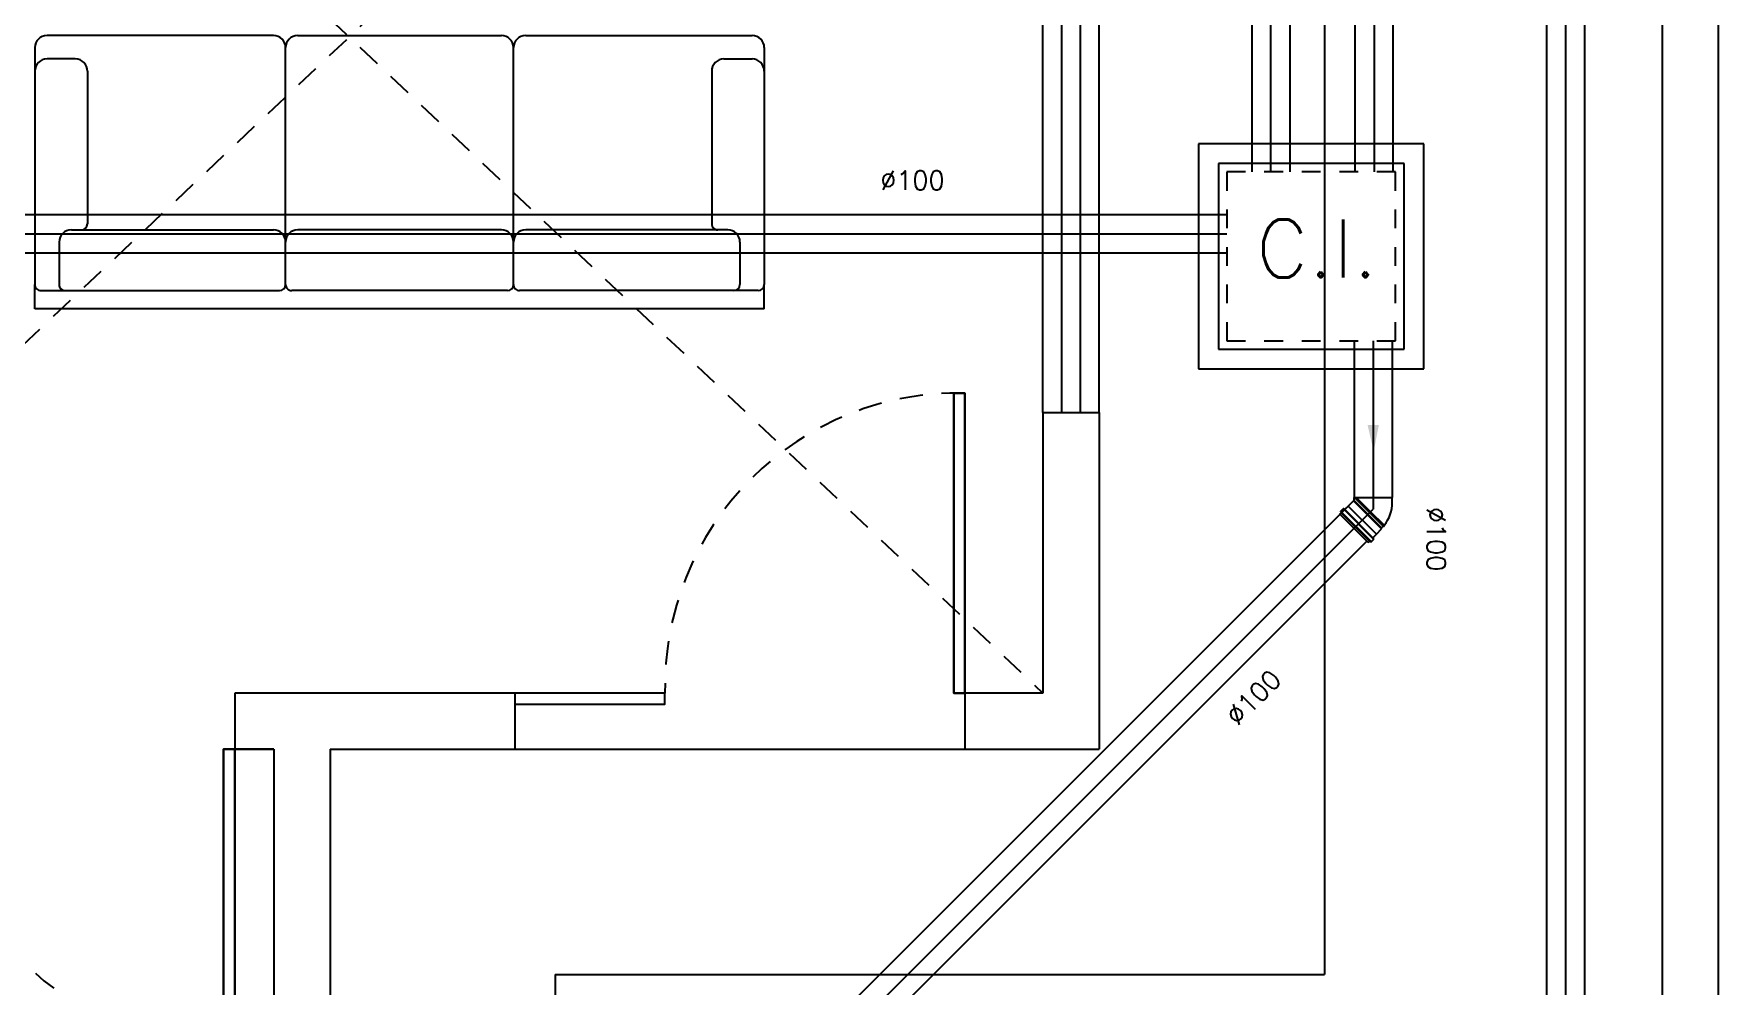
# Model space of a CAD drawing. Header units: millimetres. Extents: x 3923 to 4120, y 744 to 867.
# Drawn here: x 3975.81 to 3984.79, y 824.61 to 829.69 of the extents above; entities that cross this region are included whole.
import ezdxf
from ezdxf.enums import TextEntityAlignment as Align

# ---------------------------------------------------------------- set-up
doc = ezdxf.new("R2010")
doc.units = ezdxf.units.MM
doc.linetypes.add('HIDDEN', pattern=[0.375, 0.25, -0.125])
doc.linetypes.add('HIDDEN2', pattern=[0.1875, 0.125, -0.0625])
for name, color, linetype in [('-HIDRO', 8, 'Continuous'), ('HIDROGRAFIA', 4, 'Continuous'), ('Texto-Tubos', 7, 'Continuous'), ('TigreCad', 3, 'Continuous'), ('Tinterno', 9, 'Continuous'), ('TUBULAÇÃO_ESGOTO', 5, 'Continuous')]:
    doc.layers.add(name, color=color, linetype=linetype)
doc.styles.add('R80', font='simplex.shx', dxfattribs={"height": 12})
doc.styles.add('TCTUBOS-TXT', font='txt.shx')

# ---------------------------------------------------------------- blocks, each defined once
blk = doc.blocks.new('A$C7AFB675E')
at = {"color": 8}
for p, q in [((5.1702, 2.0411), (5.1702, 2.7861)), ((5.2102, 2.8261), (5.9902, 2.8261)), ((5.2477, 2.6931), (5.2477, 2.7861)), ((6.0702, 2.8261), (5.9902, 2.8261)), ((6.0102, 2.8061), (6.0102, 2.7261)), ((6.0702, 2.8261), (6.0702, 0.4261)), ((5.8502, 2.7461), (5.9902, 2.7461)), ((6.0102, 2.7261), (6.0102, 2.0211)), ((5.8102, 2.7061), (5.8102, 2.0411)), ((5.2877, 2.6531), (5.7902, 2.6531)), ((5.8502, 2.0011), (5.2102, 2.0011)), ((5.8502, 2.0011), (5.2102, 2.0011)), ((5.9902, 2.0011), (5.8502, 2.0011)), ((5.1702, 1.2911), (5.1702, 1.9611)), ((5.8102, 1.9611), (5.8102, 1.2911)), ((6.0102, 1.9811), (6.0102, 1.2711)), ((5.8502, 1.2511), (5.2102, 1.2511)), ((5.8502, 1.2511), (5.2102, 1.2511)), ((5.9902, 1.2511), (5.8502, 1.2511)), ((5.9902, 1.2511), (5.8502, 1.2511)), ((6.0102, 0.5261), (6.0102, 1.2311)), ((5.1702, 1.2111), (5.1702, 0.6661)), ((5.8102, 0.5461), (5.8102, 1.2111)), ((5.1702, 0.6661), (5.1702, 0.4661)), ((5.2477, 0.5591), (5.2477, 0.4661)), ((5.2877, 0.5991), (5.7902, 0.5991)), ((5.8502, 0.5061), (5.9902, 0.5061)), ((6.0102, 0.4461), (6.0102, 0.5261)), ((5.2102, 0.4261), (5.9902, 0.4261)), ((6.0702, 0.4261), (5.9902, 0.4261))]:
    blk.add_line(p, q, dxfattribs=at)
for centre, radius, start, end in [((5.2102, 2.7861), 0.04, 90, 180), ((5.2877, 2.7861), 0.04, 90, 180), ((5.9902, 2.8061), 0.02, 0, 90), ((5.8502, 2.7061), 0.04, 90, 180), ((5.9902, 2.7261), 0.02, 0, 90), ((5.2877, 2.6931), 0.04, 180, 270), ((5.7902, 2.6731), 0.02, 270, 0), ((5.2102, 2.0411), 0.04, 180, 270), ((5.2102, 1.9611), 0.04, 90, 180), ((5.8502, 2.0411), 0.04, 180, 270), ((5.8502, 1.9611), 0.04, 90, 180), ((5.9902, 2.0211), 0.02, 270, 0), ((5.9902, 1.9811), 0.02, 0, 90), ((5.2102, 1.2911), 0.04, 180, 270), ((5.8502, 1.2911), 0.04, 180, 270), ((5.2102, 1.2111), 0.04, 90, 180), ((5.8502, 1.2111), 0.04, 90, 180), ((5.9902, 1.2711), 0.02, 270, 0), ((5.9902, 1.2311), 0.02, 0, 90), ((5.2877, 0.5591), 0.04, 90, 180), ((5.7902, 0.5791), 0.02, 0, 90), ((5.8502, 0.5461), 0.04, 180, 270), ((5.9902, 0.5261), 0.02, 270, 0), ((5.2102, 0.4661), 0.04, 180, 270), ((5.2877, 0.4661), 0.04, 180, 270), ((5.9902, 0.4461), 0.02, 270, 0)]:
    blk.add_arc(centre, radius, start, end, dxfattribs=at)
blk = doc.blocks.new('inp_cx')
for p, q in [((40, 40), (-40, 40)), ((-40, 40), (-40, -40)), ((40, -40), (40, 40)), ((-40, -40), (40, -40))]:
    blk.add_line(p, q)
at = {"color": 1, "linetype": 'Continuous', "ltscale": 0.5}
for p, q in [((33, 33), (-33, 33)), ((-33, 33), (-33, -33)), ((33, -33), (33, 33)), ((-33, -33), (33, -33))]:
    blk.add_line(p, q, dxfattribs=at)
at = {"color": 1, "linetype": 'HIDDEN', "ltscale": 0.5}
for p, q in [((30, 30), (-30, 30)), ((-30, 30), (-30, -30)), ((30, -30), (30, 30)), ((-30, -30), (30, -30))]:
    blk.add_line(p, q, dxfattribs=at)
at = {"style": 'R80'}
blk.add_text('C.I.', height=20.592, dxfattribs=at).set_placement((-19.56, -7.5))
blk = doc.blocks.new('j4n100p')
at = {"layer": 'TigreCad'}
for p, q in [((9.8, 50.8), (9.9, 52.3)), ((9.8, 50.8), (9.8, 0)), ((12.9, 52.3), (9.9, 52.3)), ((9.9, 52.3), (9.9, 0)), ((13, 50.8), (12.9, 52.3)), ((12.9, 52.3), (12.9, 0)), ((19.2, 50.8), (13, 50.8)), ((13, 50.8), (13, 0)), ((21.4, 53), (19.2, 50.8)), ((41.1, 53), (21.4, 53)), ((21.4, 53), (21.4, -53)), ((41.4, 53.2), (41.1, 53)), ((41.1, 53), (41.1, -53)), ((53.5, 53.2), (41.4, 53.2)), ((41.4, 53.2), (41.4, -53.3)), ((54.7, 56.7), (54.5, 54.2)), ((65.1, 57.7), (55.7, 57.7)), ((55.7, 56.7), (55.7, -56.6)), ((65.1, 56.7), (65.1, -56.6)), ((66.1, 56.9), (66.9, 54)), ((72.3, 53.2), (67.9, 53.2)), ((72.3, 53.2), (72.3, -53.3)), ((-48.8, 23.1), (-58.1, 13.7)), ((9.8, -54.2), (9.8, 0)), ((13, -56), (13, 0)), ((19.1, -52.8), (13.7, -58.1)), ((21.4, -53), (21.2, -52.8)), ((41.1, -53), (21.4, -53)), ((41.4, -53.3), (41.1, -53)), ((53.5, -53.3), (41.4, -53.3)), ((54.7, -56.7), (54.5, -54.2)), ((65.1, -57.6), (55.7, -57.6)), ((66.1, -56.9), (66.9, -54)), ((72.3, -53.3), (67.9, -53.3))]:
    blk.add_line(p, q, dxfattribs=at)
for centre, radius, start, end in [((20.1, -45.8), 97.2, 96.0987, 135), ((53.5, 54.2), 1, 270, 355), ((55.7, 56.7), 1, 90, 175), ((65.1, 56.7), 1, 15, 90), ((67.9, 54.2), 1, 195, 270), ((20.1, -53.8), 1.5, 45, 135), ((53.5, -54.2), 1, 5, 90), ((55.7, -56.6), 1, 185, 270), ((65.1, -56.6), 1, 270, 345), ((67.9, -54.2), 1, 90, 165)]:
    blk.add_arc(centre, radius, start, end, dxfattribs=at)
at = {"layer": 'Tinterno'}
for p, q in [((19.2, 50.8), (19.2, -52.7)), ((54.4, 53.2), (54.4, -53.3)), ((67.1, 53.2), (67.1, -53.3)), ((13.7, -58.1), (-58.1, 13.7)), ((9.9, -54.3), (9.9, 0)), ((12.9, -53.3), (12.9, 0))]:
    blk.add_line(p, q, dxfattribs=at)

msp = doc.modelspace()

# ---------------------------------------------------------------- linework, layer by layer
at = {"layer": '-HIDRO', "linetype": 'Continuous'}
for p, q in [((3984.7908, 860.4978), (3984.7908, 810.4978)), ((3984.4908, 860.1978), (3984.4908, 810.7978)), ((3982.6908, 850.8886), (3982.6908, 824.6778)), ((3981.1908, 827.6745), (3981.1908, 831.6745)), ((3981.2908, 827.6745), (3981.2908, 831.6745)), ((3981.3908, 827.6745), (3981.3908, 831.6745)), ((3981.4908, 827.6745), (3981.4908, 831.6745)), ((3981.1908, 827.6745), (3981.1908, 826.1778)), ((3981.1908, 827.6745), (3981.4908, 827.6745)), ((3981.4908, 827.6745), (3981.4908, 825.8778)), ((3978.376, 826.1778), (3976.8833, 826.1778)), ((3977.3908, 826.1778), (3976.8833, 826.1778)), ((3976.8833, 826.1778), (3976.8833, 825.8778)), ((3978.376, 826.1778), (3978.376, 825.8778)), ((3981.1908, 826.1778), (3980.7751, 826.1778)), ((3980.7751, 826.1778), (3980.7751, 825.8778)), ((3976.8833, 825.8778), (3977.0908, 825.8778)), ((3977.0908, 825.8778), (3976.8833, 825.8778)), ((3977.0908, 825.8778), (3977.0908, 819.4778)), ((3977.3908, 825.8778), (3978.376, 825.8778)), ((3977.3908, 825.8778), (3977.3908, 819.1778)), ((3978.376, 825.8778), (3980.7751, 825.8778)), ((3980.7751, 825.8778), (3981.4908, 825.8778)), ((3978.5908, 824.6778), (3978.5908, 817.9778)), ((3978.5908, 824.6778), (3982.6908, 824.6778))]:
    msp.add_line(p, q, dxfattribs=at)
at = {"layer": '-HIDRO', "linetype": 'HIDDEN2'}
for p, q in [((3973.7908, 833.1778), (3981.1908, 826.1778)), ((3973.7908, 826.1778), (3981.1908, 833.1712))]:
    msp.add_line(p, q, dxfattribs=at)
at = {"layer": '-HIDRO', "linetype": 'Continuous'}
for points in [[(3980.7751, 826.1778), (3980.7751, 827.7778), (3980.7151, 827.7778), (3980.7151, 826.1778)], [(3980.7151, 826.1778), (3980.7151, 827.7778), (3980.7751, 827.7778), (3980.7751, 826.1778)], [(3980.7751, 826.1778), (3980.7751, 827.7778), (3980.7151, 827.7778), (3980.7151, 826.1778)], [(3978.376, 826.1778), (3978.376, 826.1178), (3979.176, 826.1178), (3979.176, 826.1778)], [(3976.8233, 825.8778), (3976.8233, 824.2778), (3976.8833, 824.2778), (3976.8833, 825.8778)], [(3976.8833, 825.8778), (3976.8833, 824.2778), (3976.8233, 824.2778), (3976.8233, 825.8778)]]:
    msp.add_lwpolyline(points, close=True, dxfattribs=at)
at = {"layer": '-HIDRO', "linetype": 'HIDDEN2'}
for centre, radius, start, end in [((3980.7409, 826.213), 1.5652, 88.74639, 181.28629), ((3976.8833, 825.8778), 1.6, 180, 270)]:
    msp.add_arc(centre, radius, start, end, dxfattribs=at)
at = {"layer": 'TigreCad'}
for p, q in [((3982.8546, 828.9564), (3982.8546, 839.4585)), ((3983.0578, 828.9564), (3983.0578, 839.4585)), ((3982.3045, 833.6398), (3982.3045, 828.9564)), ((3982.5077, 833.6398), (3982.5077, 828.9564)), ((3983.8743, 831.4172), (3983.8743, 819.9972)), ((3984.0775, 831.4172), (3984.0775, 819.9972)), ((3972.7286, 828.729), (3982.1707, 828.729)), ((3972.8596, 828.5258), (3982.1707, 828.5258)), ((3982.8499, 828.0564), (3982.8499, 827.2209)), ((3983.0531, 828.0564), (3983.0531, 827.2209)), ((3982.8252, 827.1823), (3974.2267, 818.5838)), ((3982.9176, 826.9874), (3974.2267, 818.2965))]:
    msp.add_line(p, q, dxfattribs=at)
at = {"layer": 'TUBULAÇÃO_ESGOTO'}
for p, q in [((3982.9562, 839.4585), (3982.9562, 828.9564)), ((3982.4061, 828.9564), (3982.4061, 833.4898)), ((3983.9759, 831.4172), (3983.9759, 819.9972)), ((3971.7973, 828.6274), (3982.1707, 828.6274)), ((3982.9515, 828.0564), (3982.9515, 827.1581)), ((3974.2779, 818.4844), (3982.9515, 827.1581))]:
    msp.add_line(p, q, dxfattribs=at)
msp.add_solid([(3982.9538, 827.4664), (3982.9215, 827.6067), (3982.9815, 827.6077)], dxfattribs=at)

# ---------------------------------------------------------------- block references
at = {"layer": '-HIDRO', "ltscale": 0.35, "xscale": 1.62, "yscale": 1.62, "zscale": 1.62, "rotation": 270}
msp.add_blockref('A$C7AFB675E', (3975.1269, 838.0603), dxfattribs=at)
at = {"layer": 'HIDROGRAFIA', "xscale": 0.01500000000032742, "yscale": 0.01499999999987267, "zscale": 0.015}
msp.add_blockref('inp_cx', (3982.6207, 828.5064), dxfattribs=at)
at = {"layer": 'TigreCad', "xscale": 0.002, "yscale": 0.002, "zscale": 0.002, "rotation": 224.9999999998345}
msp.add_blockref('j4n100p', (3982.9515, 827.1581), dxfattribs=at)

# ---------------------------------------------------------------- texts
at = {"layer": 'Texto-Tubos', "style": 'TCTUBOS-TXT'}
for rotation, p in [(360, (3980.495, 828.862)), (270, (3983.237, 826.9989)), (45, (3982.3491, 826.1193))]:
    msp.add_text('%%C100', height=0.1, rotation=rotation, dxfattribs=at).set_placement(p, align=Align.CENTER)

doc.saveas('drawing.dxf')
